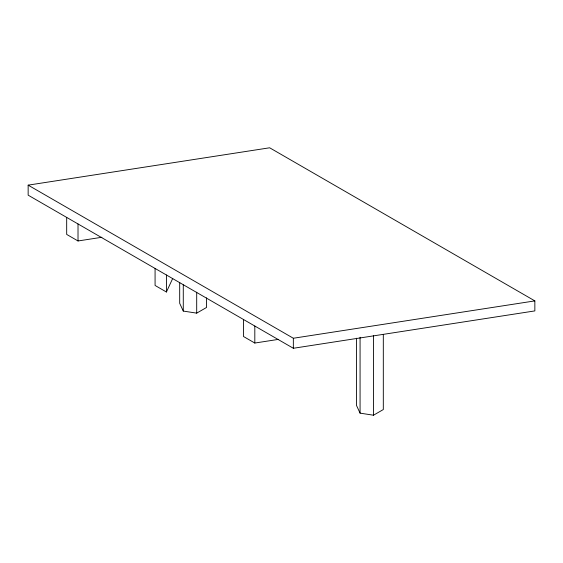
<?xml version="1.0" encoding="UTF-8"?>
<svg xmlns="http://www.w3.org/2000/svg" width="563" height="563" viewBox="0 0 563 563"><rect width="100%" height="100%" fill="white"/><g stroke="black" fill="none" stroke-linecap="round" stroke-linejoin="round"><path stroke-width="0.84" d="M155.078 268.445L155.078 285.455L166.416 292.007L172.728 278.411M179.688 282.38L179.688 303.323L183.278 311.072L196.698 313.141L206.522 307.475L206.522 297.876M356.478 338.208L356.478 405.395L360.074 413.143L373.494 415.212L383.312 409.547L383.312 334.506M28.15 185.143L269.656 147.787L534.85 300.895L534.85 310.91L293.344 348.272L28.15 195.164L28.15 185.143L293.344 338.25L534.85 300.895M66.68 217.409L66.68 234.419L78.018 240.971L101.868 237.276M243.476 319.481L243.476 336.491L254.814 343.043L278.664 339.348M373.494 335.478L373.494 415.212M360.074 337.23L360.074 413.143M293.344 338.25L293.344 348.272M254.814 326.026L254.814 343.043M196.698 292.204L196.698 313.141M183.278 284.892L183.278 311.072M166.416 274.99L166.416 292.007M78.018 223.954L78.018 240.971"/></g></svg>
